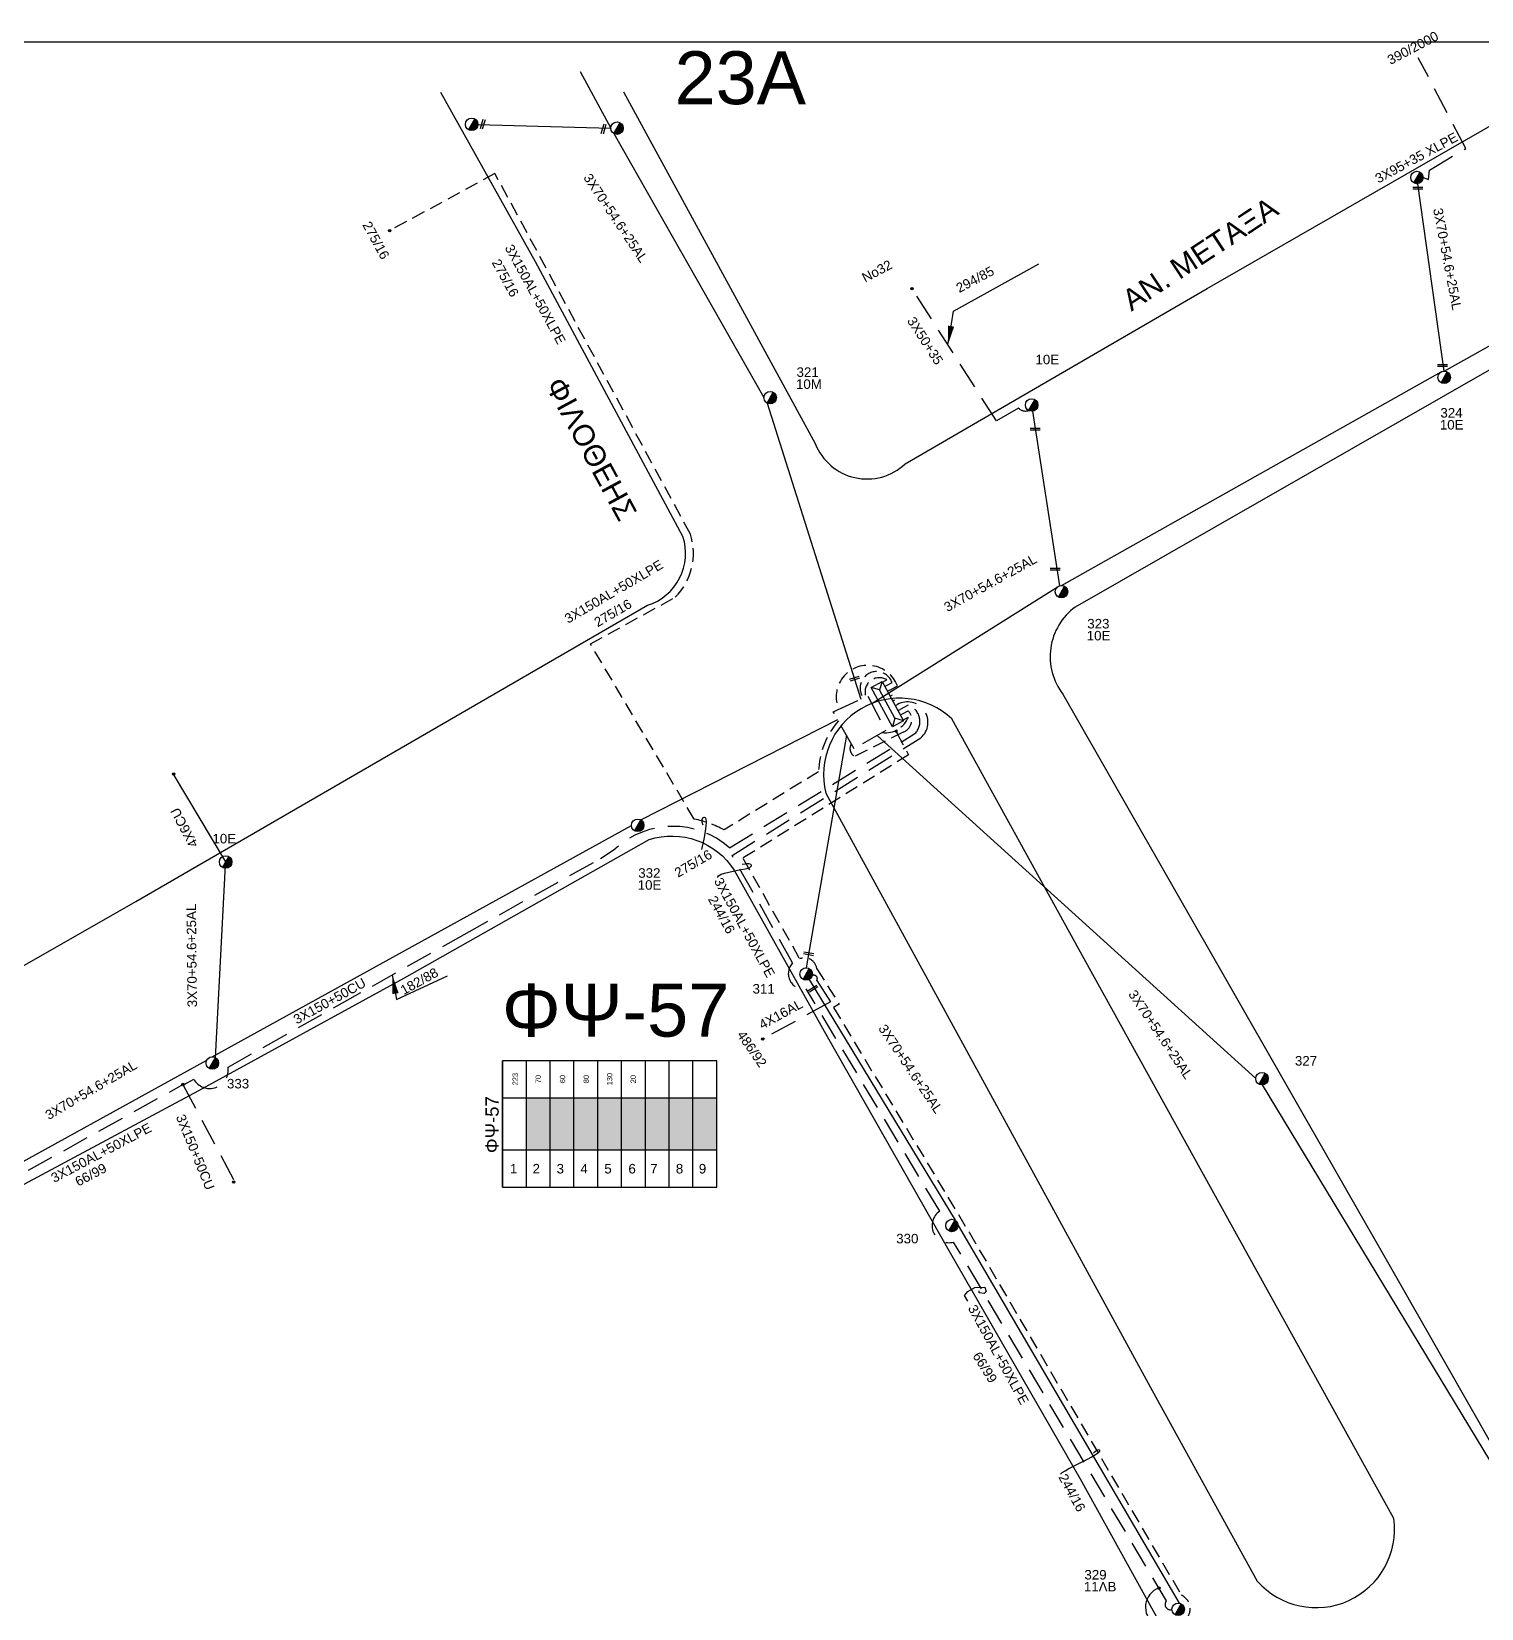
# Model space of a CAD drawing. Header units: millimetres. Extents: x 951 to 2109, y 727 to 2273.
# Drawn here: x 1193.2 to 1330.2, y 1087.2 to 1236.2 of the extents above; entities that cross this region are included whole.
import ezdxf
from ezdxf.enums import TextEntityAlignment as Align

# ---------------------------------------------------------------- set-up
doc = ezdxf.new("R2010")
doc.units = ezdxf.units.MM
doc.linetypes.add('DASHED', pattern=[19.05, 12.7, -6.35])
for name, color, linetype in [('Pillar OTE', 7, 'Continuous'), ('Άγνωστα', 7, 'Continuous'), ('Ασφαλειοκιβώτια Χ.Τ 9 αναχωρήσεων', 7, 'Continuous'), ('Γέφυρες Εναέριου Δικτύου', 7, 'Continuous'), ('Επιγραφές - Σχήματα', 7, 'Continuous'), ('Καλώδια ΧΤ   3x150+50AL', 7, 'DASHED'), ('Καλώδια ΧΤ   3x150+50CU', 7, 'DASHED'), ('Καλώδια ΧΤ   3x150AL+50XLPE', 7, 'DASHED'), ('Καλώδια ΧΤ   3x95+35 XLPE', 7, 'DASHED'), ('Μηχανική τομή', 7, 'Continuous'), ('Στύλος ΦΜ', 7, 'Continuous'), ('Στύλος ΦΜ @ 1', 7, 'Continuous'), ('Συνδέσεις', 7, 'Continuous'), ('Συνεστραμμένα ΧΤ   3x70+54.6+25 AL', 7, 'SYN_LINE'), ('Υποσταθμός πόλεως', 7, 'Continuous'), ('Υπόβαθρο ΔΕΗ', 7, 'Continuous'), ('Υπόγεια καλώδια Παροχών ΧΤ   4x16AL', 7, 'DASHED'), ('Υπόγεια καλώδια Παροχών ΧΤ   4x6', 7, 'DASHED')]:
    doc.layers.add(name, color=color, linetype=linetype)
doc.styles.get("Standard").update_dxf_attribs({"font": 'arial.ttf'})
doc.linetypes.add('SYN_LINE', pattern='A,0.5,-0.0001,["/\\/\\/\\/",Standard,S=0.1,R=0,X=0,Y=-0.05],-0.25', length=0.7501)
doc.dimstyles.new('ISO-25', dxfattribs={"dimtxt": 2.5, "dimasz": 2.5, "dimexe": 1.25, "dimexo": 0.625, "dimtad": 1, "dimtxsty": 'Standard', "dimcen": 2.5, "dimadec": 0, "dimazin": 0, "dimtfac": 1, "dimtmove": 0, "dimatfit": 3, "dimfxl": 1, "dimarcsym": 0})

# ---------------------------------------------------------------- blocks, each defined once
blk = doc.blocks.new('ΥΠΑΡΧΩΝ ΤΣΙΜΕΝΤΕΝΙΟΣ ΣΤΥΛΟΣ')
at = {"layer": 'Στύλος ΦΜ'}
blk.add_hatch(color=7, dxfattribs=at).paths.add_polyline_path([(-1.29, -2.28, 0.574793), (2.62, 0, 0.268822), (1.3, 2.27)])
at = {"layer": 'Στύλος ΦΜ', "color": 7}
blk.add_line((-1.29, -2.28), (1.3, 2.27), dxfattribs=at)
blk.add_circle((0, 0), 2.62, dxfattribs=at)
at = {"layer": 'Στύλος ΦΜ', "flags": 4}
for tag, p in [('ΤΥΠΟΣ', (-4.91, 3.03)), ('ΑΡΙΘΜΟΣ', (-4.68, 8.05))]:
    blk.add_attdef(tag, p, '', height=4, dxfattribs=at)
blk = doc.blocks.new('ΑΣΦΑΛΕΙΟΚΙΒΩΤΙΟ ΥΠΟΣΤΑΘΜΟΥ 9 ΑΝΑΧΩΡΗΣΕΩΝ')
at = {"layer": 'Ασφαλειοκιβώτια Χ.Τ 9 αναχωρήσεων', "ltscale": 40}
for p, q in [((-23.8, 40.36), (24.02, 40.36)), ((-9.72, 40.36), (-9.72, -40.64)), ((9.94, 40.36), (9.94, -40.64)), ((-23.8, 31.36), (24.02, 31.36)), ((-23.8, 22.36), (24.02, 22.36)), ((-23.8, 13.36), (24.02, 13.36)), ((-23.8, 4.36), (24.02, 4.36)), ((-23.8, -4.64), (24.02, -4.64)), ((-23.8, -13.64), (24.02, -13.64)), ((-23.8, -22.64), (24.02, -22.64)), ((-23.8, -31.64), (24.02, -31.64))]:
    blk.add_line(p, q, dxfattribs=at)
at = {"layer": 'Ασφαλειοκιβώτια Χ.Τ 9 αναχωρήσεων'}
blk.add_lwpolyline([(-23.8, -40.64), (24.02, -40.64), (24.02, 40.36), (-23.8, 40.36)], close=True, dxfattribs=at)
for s, p in [('1', (-18.61, 37.57)), ('2', (-18.61, 29)), ('3', (-18.61, 19.93)), ('4', (-18.61, 10.91)), ('5', (-18.61, 1.89)), ('6', (-18.61, -7.24)), ('7', (-18.61, -15.48)), ('8', (-18.61, -25.17)), ('9', (-18.61, -33.86))]:
    blk.add_text(s, height=3.6, rotation=270, dxfattribs=at).set_placement(p)
at = {"layer": 'Ασφαλειοκιβώτια Χ.Τ 9 αναχωρήσεων', "ltscale": 40}
for tag, height, p in [('ΟΝΟΜΑ', 5, (-0.16, 44.31)), ('ΚΕΙΜΕΝΟ 1', 2, (17.06, 35.59)), ('ΚΕΙΜΕΝΟ 2', 2, (17.06, 26.88)), ('ΚΕΙΜΕΝΟ 3', 2, (17.06, 17.69)), ('ΚΕΙΜΕΝΟ 4', 2, (17.06, 8.71)), ('ΚΕΙΜΕΝΟ 5', 2, (17.06, -0.13)), ('ΚΕΙΜΕΝΟ 6', 2, (17.06, -9.05)), ('ΚΕΙΜΕΝΟ 7', 2, (17.06, -18.13)), ('ΚΕΙΜΕΝΟ 8', 2, (17.06, -26.85)), ('ΚΕΙΜΕΝΟ 9', 2, (17.06, -35.99)), ('ΣΧ', 2, (-0.1, -42.64))]:
    blk.add_attdef(tag, text='', height=height, dxfattribs=at).set_placement(p, align=Align.MIDDLE_CENTER)
blk = doc.blocks.new('ΥΠΟΣΤΑΘΜΟΣ ΠΟΛΕΩΣ 9 ΑΝΑΧΩΡΗΣΕΩΝ')
at = {"layer": 'Υποσταθμός πόλεως', "ltscale": 40}
for p, q in [((-9.63, -2.82), (-9.63, -4)), ((-7.12, -2.82), (-7.12, -4)), ((-4.84, -2.82), (-4.84, -4)), ((-2.36, -2.82), (-2.36, -4)), ((0.09, -2.82), (0.09, -4)), ((2.55, -2.82), (2.55, -4)), ((5.02, -2.82), (5.02, -4)), ((7.48, -2.82), (7.48, -4)), ((9.61, -2.82), (9.61, -4))]:
    blk.add_line(p, q, dxfattribs=at)
blk.add_lwpolyline([(-10.02, 2.82), (10.02, 2.82), (10.02, -2.82), (-10.02, -2.82)], close=True, dxfattribs=at)
for points in [[(-7.21, 0), (-10.02, 2.82)], [(-10.02, -2.82), (-7.21, 0)], [(-7.21, 0), (7.21, 0)], [(7.21, 0), (10.02, 2.82)], [(10.02, -2.82), (7.21, 0)]]:
    blk.add_lwpolyline(points, dxfattribs=at)
at = {"layer": 'Υποσταθμός πόλεως', "linetype": 'SYN_LINE', "ltscale": 40, "flags": 1}
for tag, p in [('ΜΕΤΑΣΧΗΜΑΤΙΣΜΟΣ', (10.79, 1.71)), ('ΙΣΧΥΣ', (10.77, -1.08)), ('ΑΡΙΘΜΟΣ', (10.89, -3.8))]:
    blk.add_attdef(tag, p, '', height=1.8, dxfattribs=at)
blk = doc.blocks.new('ΜΗΧΑΝΙΚΗ ΤΟΜΗ')
at = {"layer": 'Μηχανική τομή', "ltscale": 40}
for p, q in [((-1.89, 0.78), (1.89, 0.78)), ((1.89, 0), (-1.89, 0))]:
    blk.add_line(p, q, dxfattribs=at)
blk = doc.blocks.new('_ΣΥΝΔΕΣΗ')
at = {"layer": 'Συνδέσεις', "linetype": 'SYN_LINE', "ltscale": 40}
blk.add_hatch(color=256, dxfattribs=at).paths.add_polyline_path([(0.5, -0.01, 1), (-0.5, -0.01, 1)])
at = {"layer": 'Συνδέσεις'}
blk.add_circle((0, -0.01), 0.5, dxfattribs=at)

msp = doc.modelspace()

# ---------------------------------------------------------------- hatches: boundary and pattern name
at = {"layer": 'Pillar OTE', "ltscale": 40}
h = msp.add_hatch(color=256, dxfattribs=at)
h.dxf.hatch_style = 1
h.paths.add_polyline_path([(1274.732, 1170.11), (1274.95, 1169.926), (1274.952, 1170.215)])
at = {"layer": 'Ασφαλειοκιβώτια Χ.Τ 9 αναχωρήσεων'}
for color, points in [(1, [(1242.18, 1135.436), (1239.93, 1135.436), (1239.93, 1130.523), (1242.18, 1130.523)]), (30, [(1242.18, 1135.436), (1242.18, 1130.523), (1244.43, 1130.523), (1244.43, 1135.436)]), (5, [(1244.43, 1135.436), (1244.43, 1130.523), (1246.68, 1130.523), (1246.68, 1135.436)]), (2, [(1246.68, 1135.436), (1246.68, 1130.523), (1248.93, 1130.523), (1248.93, 1135.436)]), (85, [(1248.93, 1135.436), (1248.93, 1130.523), (1251.18, 1130.523), (1251.18, 1135.436)]), (27, [(1251.18, 1135.436), (1251.18, 1130.523), (1253.43, 1130.523), (1253.43, 1135.436)]), (6, [(1253.43, 1135.436), (1253.43, 1130.523), (1255.68, 1130.523), (1255.68, 1135.436)])]:
    msp.add_hatch(color=color, dxfattribs=at).paths.add_polyline_path(points)
at = {"layer": 'Συνεστραμμένα ΧΤ   3x70+54.6+25 AL', "linetype": 'DASHED', "ltscale": 0.1}
h = msp.add_hatch(color=151, dxfattribs=at)
h.dxf.hatch_style = 1
h.paths.add_polyline_path([(1257.93, 1135.436), (1255.68, 1135.436), (1255.68, 1130.523), (1257.93, 1130.523)])

# ---------------------------------------------------------------- linework, layer by layer
at = {"layer": 'Pillar OTE', "ltscale": 40}
msp.add_lwpolyline([(1274.952, 1170.215), (1274.95, 1169.926), (1274.732, 1170.11), (1274.952, 1170.215)], dxfattribs=at)
at = {"layer": 'Άγνωστα', "color": 30, "linetype": 'DASHED', "ltscale": 0.2}
msp.add_lwpolyline([(1287.416, 1200.407, -0.2958044), (1286.457, 1200.632), (1284.364, 1199.416), (1276.389, 1211.924)], format="xyb", dxfattribs=at)
at = {"layer": 'Γέφυρες Εναέριου Δικτύου'}
msp.add_lwpolyline([(1299.729, 1089.118, 1.0850016), (1301.274, 1085.655, 0.0178687)], format="xyb", dxfattribs=at)
at = {"layer": 'Επιγραφές - Σχήματα'}
msp.add_lwpolyline([(951.117, 1235.249), (1948.962, 1235.249), (1948.962, 730.759), (951.117, 730.759)], close=True, dxfattribs=at)
for points in [[(1280.315, 1209.796), (1288.387, 1214.255)], [(1281.66, 1116.244), (1281.365, 1116.763), (1281.652, 1117.135), (1282.342, 1117.53), (1283.264, 1117.561), (1283.388, 1117.158), (1283.211, 1116.953), (1282.745, 1117.011), (1282.745, 1117.204)]]:
    msp.add_lwpolyline(points, dxfattribs=at)
at = {"layer": 'Επιγραφές - Σχήματα', "linetype": 'DASHED', "ltscale": 0.2}
msp.add_lwpolyline([(1268.944, 1171.941), (1272.21, 1173.421), (1273.909, 1170.157), (1270.925, 1168.438), (1268.944, 1171.941)], dxfattribs=at)
at = {"layer": 'Καλώδια ΧΤ   3x150+50CU', "color": 6, "ltscale": 0.2}
msp.add_lwpolyline([(1207.582, 1136.707), (1208.488, 1137.213, 0.8324765), (1211.736, 1138.353), (1222.058, 1144.143), (1234.068, 1150.894), (1246.954, 1158.08), (1248.333, 1158.981, -0.3834726), (1259.147, 1159.08), (1276.664, 1169.866, 0.5589685), (1276.014, 1172.559), (1275.275, 1172.159)], format="xyb", dxfattribs=at)
msp.add_lwpolyline([(1207.47, 1136.707), (1212.368, 1127.537)], dxfattribs=at)
at = {"layer": 'Καλώδια ΧΤ   3x150AL+50XLPE', "color": 151, "linetype": 'DASHED', "ltscale": 0.1}
msp.add_lwpolyline([(1269.446, 1171.078, 0.1733312), (1267.55, 1166.268), (1258.621, 1160.771, 0.0727653), (1255.79, 1161.789), (1245.999, 1178.35), (1254.014, 1182.754, 0.2813309), (1255.438, 1188.722), (1236.965, 1222.797), (1227.011, 1217.401)], format="xyb", dxfattribs=at)
at = {"layer": 'Καλώδια ΧΤ   3x150AL+50XLPE', "color": 27, "ltscale": 0.2}
msp.add_lwpolyline([(1300.957, 1087.101, -0.7861215), (1300.447, 1087.908), (1280.325, 1121.815, -0.8494819), (1279.007, 1124.734), (1266.387, 1145.739, -0.7197701), (1265.107, 1148.205), (1259.387, 1158.354), (1277.231, 1169.483, 0.9039137), (1275.025, 1172.62)], format="xyb", dxfattribs=at)
at = {"layer": 'Καλώδια ΧΤ   3x150AL+50XLPE', "color": 5, "linetype": 'DASHED', "ltscale": 0.1}
msp.add_lwpolyline([(1274.95, 1169.926), (1276.068, 1167.866), (1260.401, 1158.095), (1265.766, 1148.576, -0.5007574), (1267.393, 1147.635), (1269.511, 1144.292), (1268.969, 1143.995), (1281.785, 1122.739), (1301.853, 1088.453, -0.5434615), (1302.188, 1086.078), (1301.215, 1080.856, 0.6264936), (1298.92, 1080.477), (1289.293, 1075.582), (1284.885, 1084.253)], format="xyb", dxfattribs=at)
at = {"layer": 'Καλώδια ΧΤ   3x150AL+50XLPE', "color": 6, "ltscale": 0.2}
msp.add_lwpolyline([(1188.188, 1125.858), (1188.695, 1125.61), (1189.273, 1125.829), (1189.532, 1126.754), (1207.47, 1136.707)], dxfattribs=at)
at = {"layer": 'Καλώδια ΧΤ   3x95+35 XLPE', "color": 30, "ltscale": 0.2}
msp.add_lwpolyline([(1324.709, 1222.417), (1325.201, 1222.237), (1325.319, 1223.112), (1328.729, 1225.171), (1324.253, 1233.734)], dxfattribs=at)
at = {"layer": 'Συνεστραμμένα ΧΤ   3x70+54.6+25 AL', "linetype": 'SYN_LINE', "ltscale": 20}
msp.add_line((1210.536, 1139.242), (1211.492, 1157.428), dxfattribs=at)
at = {"layer": 'Συνεστραμμένα ΧΤ   3x70+54.6+25 AL', "color": 1, "ltscale": 20}
for points in [[(1245.017, 1232.424), (1247.915, 1227.086)], [(1235.353, 1227.444), (1247.915, 1227.086)], [(1248.214, 1226.574), (1262.394, 1201.618)], [(1262.692, 1201.105), (1271.545, 1173.12)]]:
    msp.add_lwpolyline(points, dxfattribs=at)
at = {"layer": 'Συνεστραμμένα ΧΤ   3x70+54.6+25 AL', "color": 30, "ltscale": 20}
for points in [[(1326.693, 1204.12), (1324.202, 1221.834)], [(1326.693, 1204.12), (1342.059, 1212.719)], [(1290.52, 1183.866), (1326.404, 1204.045)], [(1290.355, 1183.843), (1287.796, 1200.337)], [(1272.581, 1172.708), (1290.207, 1183.776)]]:
    msp.add_lwpolyline(points, dxfattribs=at)
at = {"layer": 'Συνεστραμμένα ΧΤ   3x70+54.6+25 AL', "color": 2, "linetype": 'DASHED', "ltscale": 0.1}
msp.add_lwpolyline([(1274.283, 1173.989), (1275.003, 1174.379, 1.0205587), (1269.448, 1172.17)], format="xyb", dxfattribs=at)
at = {"layer": 'Συνεστραμμένα ΧΤ   3x70+54.6+25 AL', "color": 1, "linetype": 'DASHED', "ltscale": 0.1}
msp.add_lwpolyline([(1274.035, 1174.446), (1274.505, 1174.701, 1.1628535), (1271.802, 1173.236)], format="xyb", dxfattribs=at)
at = {"layer": 'Συνεστραμμένα ΧΤ   3x70+54.6+25 AL', "color": 30, "linetype": 'DASHED', "ltscale": 0.1}
msp.add_lwpolyline([(1273.82, 1174.842), (1274.015, 1174.947, 0.7095338), (1272.025, 1173.337)], format="xyb", dxfattribs=at)
at = {"layer": 'Συνεστραμμένα ΧΤ   3x70+54.6+25 AL', "color": 85, "linetype": 'DASHED', "ltscale": 0.1}
msp.add_lwpolyline([(1275.504, 1171.736), (1276.038, 1172.026, -0.5326151), (1275.56, 1170.011), (1270.976, 1167.72, -0.4530362), (1270.662, 1168.904)], format="xyb", dxfattribs=at)
at = {"layer": 'Συνεστραμμένα ΧΤ   3x70+54.6+25 AL', "color": 5, "linetype": 'DASHED', "ltscale": 0.1}
msp.add_lwpolyline([(1275.756, 1171.271), (1276.057, 1171.434, -0.3391739), (1273.574, 1169.964)], format="xyb", dxfattribs=at)
at = {"layer": 'Συνεστραμμένα ΧΤ   3x70+54.6+25 AL', "color": 2, "ltscale": 20}
for points in [[(1250.754, 1161.706), (1269.364, 1171.197)], [(1210.243, 1139.32), (1249.872, 1161.195)], [(1187.427, 1126.728), (1209.719, 1139)]]:
    msp.add_lwpolyline(points, dxfattribs=at)
at = {"layer": 'Συνεστραμμένα ΧΤ   3x70+54.6+25 AL', "color": 85, "ltscale": 20}
for points in [[(1270.198, 1169.724), (1266.381, 1147.739)], [(1266.676, 1146.64), (1280.454, 1123.893)], [(1280.75, 1123.382), (1301.636, 1087.698)]]:
    msp.add_lwpolyline(points, dxfattribs=at)
at = {"layer": 'Συνεστραμμένα ΧΤ   3x70+54.6+25 AL', "color": 5, "ltscale": 20}
for points in [[(1273.091, 1169.686), (1308.894, 1137.261)], [(1309.482, 1136.672), (1333.067, 1097.783)]]:
    msp.add_lwpolyline(points, dxfattribs=at)
at = {"layer": 'Υπόβαθρο ΔΕΗ'}
for points in [[(1249.126, 1230.533), (1267.245, 1197.269, 0.5306878), (1275.738, 1195.356), (1304.302, 1211.946), (1340.448, 1232.68)], [(1137.32, 1229.575), (1115.629, 1217.429, 0.2159678), (1114.757, 1213.252), (1124.276, 1192.048), (1133.415, 1171.956), (1150.05, 1135.512, -0.2182843), (1171.036, 1135.684), (1179.438, 1140.552), (1203.022, 1154.006), (1251.39, 1181.993, 0.4171904), (1254.735, 1188.5), (1240.803, 1214.461), (1231.856, 1230.445)], [(1367.535, 1224.425), (1340.093, 1209.458), (1291.825, 1181.831, 0.421361), (1290.657, 1173.581), (1322.215, 1118.403), (1333.484, 1098.683), (1377.588, 1120.706, -0.1616713), (1378.374, 1155.994, -0.0401654), (1388.279, 1177.989, -0.0726889), (1398.676, 1191.708), (1380.571, 1213.689), (1372.192, 1224.239, 0.4861583), (1367.535, 1224.425, 4.8728997)], [(1268.255, 1164.249), (1281.203, 1140.55), (1299.09, 1107.783), (1309.025, 1089.781, 0.7429134), (1321.932, 1095.682), (1292.679, 1148.568), (1280.156, 1171.258, 0.7501786), (1268.255, 1164.249, 5.740012)], [(1165.874, 1100.97, 0.2907208), (1178.916, 1120.041), (1208.97, 1136.149), (1228.399, 1146.792), (1251.529, 1159.85, -0.3411382), (1259.583, 1156.954), (1268.382, 1141.233), (1280.007, 1120.814), (1292.281, 1099.453), (1299.854, 1085.759, -0.3995976), (1298.605, 1081.107), (1286.257, 1074.829), (1267.282, 1065.444), (1243.669, 1053.731), (1213.608, 1038.73, 0.186328), (1190.098, 1048.183), (1181.724, 1066.264), (1171.601, 1087.844), (1165.874, 1100.97)]]:
    msp.add_lwpolyline(points, format="xyb", dxfattribs=at)
for points in [[(1256.512, 1158.925), (1257.224, 1161.821), (1256.581, 1162.165), (1256.438, 1161.636), (1256.608, 1161.239)], [(1257.995, 1156.28), (1258.121, 1156.731), (1261.547, 1157.091), (1261.114, 1157.65), (1260.739, 1157.565), (1260.339, 1157.505)], [(1290.423, 1099.887), (1290.664, 1100.194), (1294.251, 1101.868), (1294.161, 1102.192), (1293.905, 1102.207), (1293.543, 1101.883)]]:
    msp.add_open_spline(points, degree=3, dxfattribs=at)
at = {"layer": 'Υπόγεια καλώδια Παροχών ΧΤ   4x16AL', "color": 85, "ltscale": 0.2}
msp.add_lwpolyline([(1266.945, 1146.982, -0.8044062), (1267.389, 1146.538), (1268.676, 1144.507), (1262.286, 1140.997)], format="xyb", dxfattribs=at)
at = {"layer": 'Υπόγεια καλώδια Παροχών ΧΤ   4x6', "linetype": 'SYN_LINE', "ltscale": 20}
msp.add_line((1211.509, 1157.74), (1206.591, 1166.042), dxfattribs=at)

# ---------------------------------------------------------------- block references
at = {"layer": 'Ασφαλειοκιβώτια Χ.Τ 9 αναχωρήσεων', "xscale": 0.25, "yscale": 0.25, "zscale": 0.25, "rotation": 90}
msp.add_blockref('ΑΣΦΑΛΕΙΟΚΙΒΩΤΙΟ ΥΠΟΣΤΑΘΜΟΥ 9 ΑΝΑΧΩΡΗΣΕΩΝ', (1247.772, 1132.952), dxfattribs=at).add_auto_attribs({'ΟΝΟΜΑ': 'ΦΨ-57', 'ΚΕΙΜΕΝΟ 2': '70', 'ΚΕΙΜΕΝΟ 1': '223', 'ΚΕΙΜΕΝΟ 3': '60', 'ΚΕΙΜΕΝΟ 4': '80', 'ΚΕΙΜΕΝΟ 5': '130', 'ΚΕΙΜΕΝΟ 6': '20'})
at = {"layer": 'Μηχανική τομή'}
for p, xscale, yscale, zscale, rotation in [((1235.907, 1227.435), 0.2500000000000183, 0.2500000000000183, 0.2500000000000183, 73.087741733725), ((1247.323, 1226.982), 0.2500000000000183, 0.2500000000000183, 0.2500000000000183, 73.087741733725), ((1270.987, 1174.959), 0.25, 0.25, 0.25, 16.9302697741781), ((1266.6, 1148.963), 0.25, 0.25, 0.25, 349.9573322155216), ((1267.085, 1145.686), 0.2500000000000054, 0.2500000000000054, 0.2500000000000054, 32.44896713476037)]:
    msp.add_blockref('ΜΗΧΑΝΙΚΗ ΤΟΜΗ', p, dxfattribs=dict(at, xscale=xscale, yscale=yscale, zscale=zscale, rotation=rotation))
at = {"layer": 'Μηχανική τομή', "xscale": 0.25, "yscale": 0.25, "zscale": 0.25}
for p in [(1324.213, 1221.328), (1326.535, 1204.57), (1288.039, 1198.538), (1289.92, 1185.302)]:
    msp.add_blockref('ΜΗΧΑΝΙΚΗ ΤΟΜΗ', p, dxfattribs=at)
at = {"layer": 'Στύλος ΦΜ @ 1', "ltscale": 40, "xscale": 0.2249999999999091, "yscale": 0.2249999999999091, "zscale": 0.2249999999999091}
for p in [(1234.764, 1227.444), (1248.504, 1227.086), (1324.12, 1222.417)]:
    msp.add_blockref('ΥΠΑΡΧΩΝ ΤΣΙΜΕΝΤΕΝΙΟΣ ΣΤΥΛΟΣ', p, dxfattribs=at)
at = {"layer": 'Στύλος ΦΜ @ 1', "ltscale": 40}
ref = msp.add_blockref('ΥΠΑΡΧΩΝ ΤΣΙΜΕΝΤΕΝΙΟΣ ΣΤΥΛΟΣ', (1287.706, 1200.919), dxfattribs=dict(at, xscale=0.2249999999999091, yscale=0.2249999999999091, zscale=0.2249999999999091))
ref.add_attrib('ΤΥΠΟΣ', '10E', (1288.061, 1204.772), dxfattribs={"layer": 'Στύλος ΦΜ', "height": 0.9, "flags": 4})
ref = msp.add_blockref('ΥΠΑΡΧΩΝ ΤΣΙΜΕΝΤΕΝΙΟΣ ΣΤΥΛΟΣ', (1262.983, 1201.618), dxfattribs=dict(at, xscale=0.2249999999999091, yscale=0.2249999999999091, zscale=0.2249999999999091))
ref.add_attrib('ΤΥΠΟΣ', '10M', (1265.421, 1202.446), dxfattribs={"layer": 'Στύλος ΦΜ', "height": 0.9, "flags": 4})
ref.add_attrib('ΑΡΙΘΜΟΣ', '321', (1265.474, 1203.577), dxfattribs={"layer": 'Στύλος ΦΜ', "height": 0.9, "flags": 4})
ref = msp.add_blockref('ΥΠΑΡΧΩΝ ΤΣΙΜΕΝΤΕΝΙΟΣ ΣΤΥΛΟΣ', (1326.693, 1203.531), dxfattribs=dict(at, xscale=0.2249999999999091, yscale=0.2249999999999091, zscale=0.2249999999999091))
ref.add_attrib('ΤΥΠΟΣ', '10E', (1326.287, 1198.605), dxfattribs={"layer": 'Στύλος ΦΜ', "height": 0.9, "flags": 4})
ref.add_attrib('ΑΡΙΘΜΟΣ', '324', (1326.34, 1199.736), dxfattribs={"layer": 'Στύλος ΦΜ', "height": 0.9, "flags": 4})
ref = msp.add_blockref('ΥΠΑΡΧΩΝ ΤΣΙΜΕΝΤΕΝΙΟΣ ΣΤΥΛΟΣ', (1290.52, 1183.277), dxfattribs=dict(at, xscale=0.2249999999999091, yscale=0.2249999999999091, zscale=0.2249999999999091))
ref.add_attrib('ΤΥΠΟΣ', '10E', (1292.905, 1178.675), dxfattribs={"layer": 'Στύλος ΦΜ', "height": 0.9, "flags": 4})
ref.add_attrib('ΑΡΙΘΜΟΣ', '323', (1292.958, 1179.806), dxfattribs={"layer": 'Στύλος ΦΜ', "height": 0.9, "flags": 4})
ref = msp.add_blockref('ΥΠΑΡΧΩΝ ΤΣΙΜΕΝΤΕΝΙΟΣ ΣΤΥΛΟΣ', (1250.461, 1161.195), dxfattribs=dict(at, xscale=0.2249999999999091, yscale=0.2249999999999091, zscale=0.2249999999999091))
ref.add_attrib('ΤΥΠΟΣ', '10E', (1250.458, 1155.114), dxfattribs={"layer": 'Στύλος ΦΜ', "height": 0.9, "flags": 4})
ref.add_attrib('ΑΡΙΘΜΟΣ', '332', (1250.512, 1156.245), dxfattribs={"layer": 'Στύλος ΦΜ', "height": 0.9, "flags": 4})
ref = msp.add_blockref('ΥΠΑΡΧΩΝ ΤΣΙΜΕΝΤΕΝΙΟΣ ΣΤΥΛΟΣ', (1211.509, 1157.74), dxfattribs=dict(at, xscale=0.2249999999999091, yscale=0.2249999999999091, zscale=0.2249999999999091))
ref.add_attrib('ΤΥΠΟΣ', '10E', (1210.256, 1159.491), dxfattribs={"layer": 'Στύλος ΦΜ', "height": 0.9, "flags": 4})
ref = msp.add_blockref('ΥΠΑΡΧΩΝ ΤΣΙΜΕΝΤΕΝΙΟΣ ΣΤΥΛΟΣ', (1266.381, 1147.15), dxfattribs=dict(at, xscale=0.2249999999999091, yscale=0.2249999999999091, zscale=0.2249999999999091))
ref.add_attrib('ΤΥΠΟΣ', '311', (1261.314, 1145.3), dxfattribs={"layer": 'Στύλος ΦΜ', "height": 0.9, "flags": 4})
ref = msp.add_blockref('ΥΠΑΡΧΩΝ ΤΣΙΜΕΝΤΕΝΙΟΣ ΣΤΥΛΟΣ', (1210.243, 1138.732), dxfattribs=dict(at, xscale=0.2249999999999091, yscale=0.2249999999999091, zscale=0.2249999999999091))
ref.add_attrib('ΤΥΠΟΣ', '333', (1211.631, 1136.336), dxfattribs={"layer": 'Στύλος ΦΜ', "height": 0.9, "flags": 4})
ref = msp.add_blockref('ΥΠΑΡΧΩΝ ΤΣΙΜΕΝΤΕΝΙΟΣ ΣΤΥΛΟΣ', (1309.482, 1137.261), dxfattribs=dict(at, xscale=0.2249999999999091, yscale=0.2249999999999091, zscale=0.2249999999999091))
ref.add_attrib('ΤΥΠΟΣ', '327', (1312.589, 1138.494), dxfattribs={"layer": 'Στύλος ΦΜ', "height": 0.9, "flags": 4})
ref = msp.add_blockref('ΥΠΑΡΧΩΝ ΤΣΙΜΕΝΤΕΝΙΟΣ ΣΤΥΛΟΣ', (1280.161, 1123.382), dxfattribs=dict(at, xscale=0.2249999999999091, yscale=0.2249999999999091, zscale=0.2249999999999091))
ref.add_attrib('ΤΥΠΟΣ', '330', (1274.898, 1121.693), dxfattribs={"layer": 'Στύλος ΦΜ', "height": 0.9, "flags": 4})
ref = msp.add_blockref('ΥΠΑΡΧΩΝ ΤΣΙΜΕΝΤΕΝΙΟΣ ΣΤΥΛΟΣ', (1301.546, 1087.116), dxfattribs=dict(at, xscale=0.2249999999999091, yscale=0.2249999999999091, zscale=0.2249999999999091))
ref.add_attrib('ΤΥΠΟΣ', '11ΛB', (1292.635, 1088.795), dxfattribs={"layer": 'Στύλος ΦΜ', "height": 0.9, "flags": 4})
ref.add_attrib('ΑΡΙΘΜΟΣ', '329', (1292.688, 1089.926), dxfattribs={"layer": 'Στύλος ΦΜ', "height": 0.9, "flags": 4})
at = {"layer": 'Συνδέσεις', "xscale": 0.2249999999999091, "yscale": 0.2249999999999091, "zscale": 0.2249999999999091}
for p in [(1227.014, 1217.4), (1276.389, 1211.927), (1206.592, 1166.044), (1262.286, 1140.997), (1207.47, 1136.709), (1212.269, 1127.487), (1299.73, 1089.12)]:
    msp.add_blockref('_ΣΥΝΔΕΣΗ', p, dxfattribs=at)
at = {"layer": 'Υποσταθμός πόλεως', "xscale": 0.2111507514427145, "yscale": 0.2111507514427145, "zscale": 0.2111507514427145, "rotation": 118.4631787732953}
msp.add_blockref('ΥΠΟΣΤΑΘΜΟΣ ΠΟΛΕΩΣ 9 ΑΝΑΧΩΡΗΣΕΩΝ', (1274.045, 1172.655), dxfattribs=at)

# ---------------------------------------------------------------- texts
at = {"layer": 'Επιγραφές - Σχήματα', "color": 7}
for s, insert, char_height, width, attachment_point, rotation in [('390/2000', (1323.735, 1234.666), 0.9, 13.92422, 5, 27.87728), ('ΑΝ. ΜΕΤΑΞΑ', (1296.025, 1211.396), 2, 21.69328, 1, 33.42256), ('No32', (1273.078, 1213.573), 0.9, 13.92422, 5, 27.87728), ('294/85', (1282.349, 1212.789), 0.9, 13.92422, 5, 27.87728), ('3X50+35', (1277.634, 1206.994), 0.9, 13.92422, 5, 302.93814), ('ΦΙΛΟΘΕΗΣ', (1243.416, 1203.776), 2, 84.18588, 1, 298.4295), ('3X150AL+50XLPE', (1243.428, 1181.021), 0.9, 84.18588, 1, 30.39024), ('275/16', (1246.22, 1180.682), 0.9, 84.18588, 1, 30.39024), ('275/16', (1253.817, 1157.012), 0.9, 84.18588, 1, 30.39024), ('182/88', (1227.905, 1145.937), 0.9, 84.18588, 1, 28.90596), ('486/92', (1261.256, 1140.07), 0.9, 13.92422, 5, 304.6267), ('66/99', (1198.762, 1128.178), 0.9, 13.92422, 5, 27.87728), ('66/99', (1283.286, 1109.968), 0.9, 13.92422, 5, 301.78736)]:
    msp.add_mtext(s, dxfattribs=dict(at, insert=insert, char_height=char_height, width=width, attachment_point=attachment_point, rotation=rotation))
at = {"layer": 'Επιγραφές - Σχήματα', "ltscale": 0.2, "insert": (1253.943, 1234.348), "char_height": 5, "width": 18.107, "attachment_point": 1}
msp.add_mtext('23A', dxfattribs=at)
at = {"layer": 'Επιγραφές - Σχήματα', "color": 7, "insert": (1237.614, 1146.231), "char_height": 5, "width": 84.18588, "attachment_point": 1}
msp.add_mtext('ΦΨ-57', dxfattribs=at)
at = {"layer": 'Καλώδια ΧΤ   3x150+50AL', "color": 7, "insert": (1208.153, 1158.974), "char_height": 0.9, "width": 4.96594, "attachment_point": 1, "rotation": 118.21788}
msp.add_mtext('4X6CU', dxfattribs=at)
at = {"layer": 'Καλώδια ΧΤ   3x150+50CU', "color": 7, "char_height": 0.9, "width": 84.18588, "attachment_point": 1}
for insert, rotation in [((1217.795, 1143.16), 28.90596), ((1207.62, 1133.997), 292.26797)]:
    msp.add_mtext('3X150+50CU', dxfattribs=dict(at, insert=insert, rotation=rotation))
at = {"layer": 'Καλώδια ΧΤ   3x150AL+50XLPE', "color": 7, "char_height": 0.9, "width": 13.92422, "attachment_point": 5}
for s, insert, rotation in [('275/16', (1225.714, 1216.485), 298.67216), ('3X150AL+50XLPE', (1240.776, 1211.381), 298.67216), ('275/16', (1237.944, 1212.926), 298.67216), ('3X150AL+50XLPE', (1260.554, 1151.541), 298.67216), ('244/16', (1258.386, 1152.753), 298.67216), ('3X150AL+50XLPE', (1199.742, 1130.251), 27.87728), ('3X150AL+50XLPE', (1284.557, 1111.179), 298.67216), ('244/16', (1291.515, 1098.13), 298.67216)]:
    msp.add_mtext(s, dxfattribs=dict(at, insert=insert, rotation=rotation))
at = {"layer": 'Καλώδια ΧΤ   3x95+35 XLPE', "color": 7, "insert": (1320.052, 1222.639), "char_height": 0.9, "width": 84.18588, "attachment_point": 1, "rotation": 28.31024}
msp.add_mtext('3X95+35 XLPE', dxfattribs=at)
at = {"layer": 'Συνεστραμμένα ΧΤ   3x70+54.6+25 AL', "color": 7, "char_height": 0.9, "attachment_point": 1}
for insert, width, rotation in [((1246.028, 1222.911), 84.18588, 303.84527), ((1326.528, 1219.607), 84.18588, 280.84606), ((1279.298, 1182.127), 84.18588, 29.02325), ((1207.9, 1144.001), 10.40433, 90.61946), ((1297.538, 1145.752), 84.18588, 303.84527), ((1273.914, 1142.507), 84.18588, 303.84527), ((1194.329, 1134.11), 15.22751, 30.39497)]:
    msp.add_mtext('3X70+54.6+25AL', dxfattribs=dict(at, insert=insert, width=width, rotation=rotation))
at = {"layer": 'Υπόγεια καλώδια Παροχών ΧΤ   4x16AL', "color": 7, "insert": (1261.799, 1142.676), "char_height": 0.9, "width": 84.18588, "attachment_point": 1, "rotation": 28.66179}
msp.add_mtext('4X16AL', dxfattribs=at)

# ---------------------------------------------------------------- leaders
at = {"layer": 'Επιγραφές - Σχήματα', "path_type": 1}
msp.add_leader([(1279.785, 1206.597), (1280.315, 1209.796)], dimstyle='ISO-25', override={"dimasz": 1.8, "dimgap": 0.625, "dimtad": 0}, dxfattribs=at)
at = {"layer": 'Επιγραφές - Σχήματα'}
msp.add_leader([(1227.261, 1147.068), (1227.66, 1144.754), (1232.484, 1146.97)], dimstyle='ISO-25', override={"dimasz": 1.8, "dimgap": 0.625, "dimtad": 0}, dxfattribs=at)

doc.saveas('drawing.dxf')
